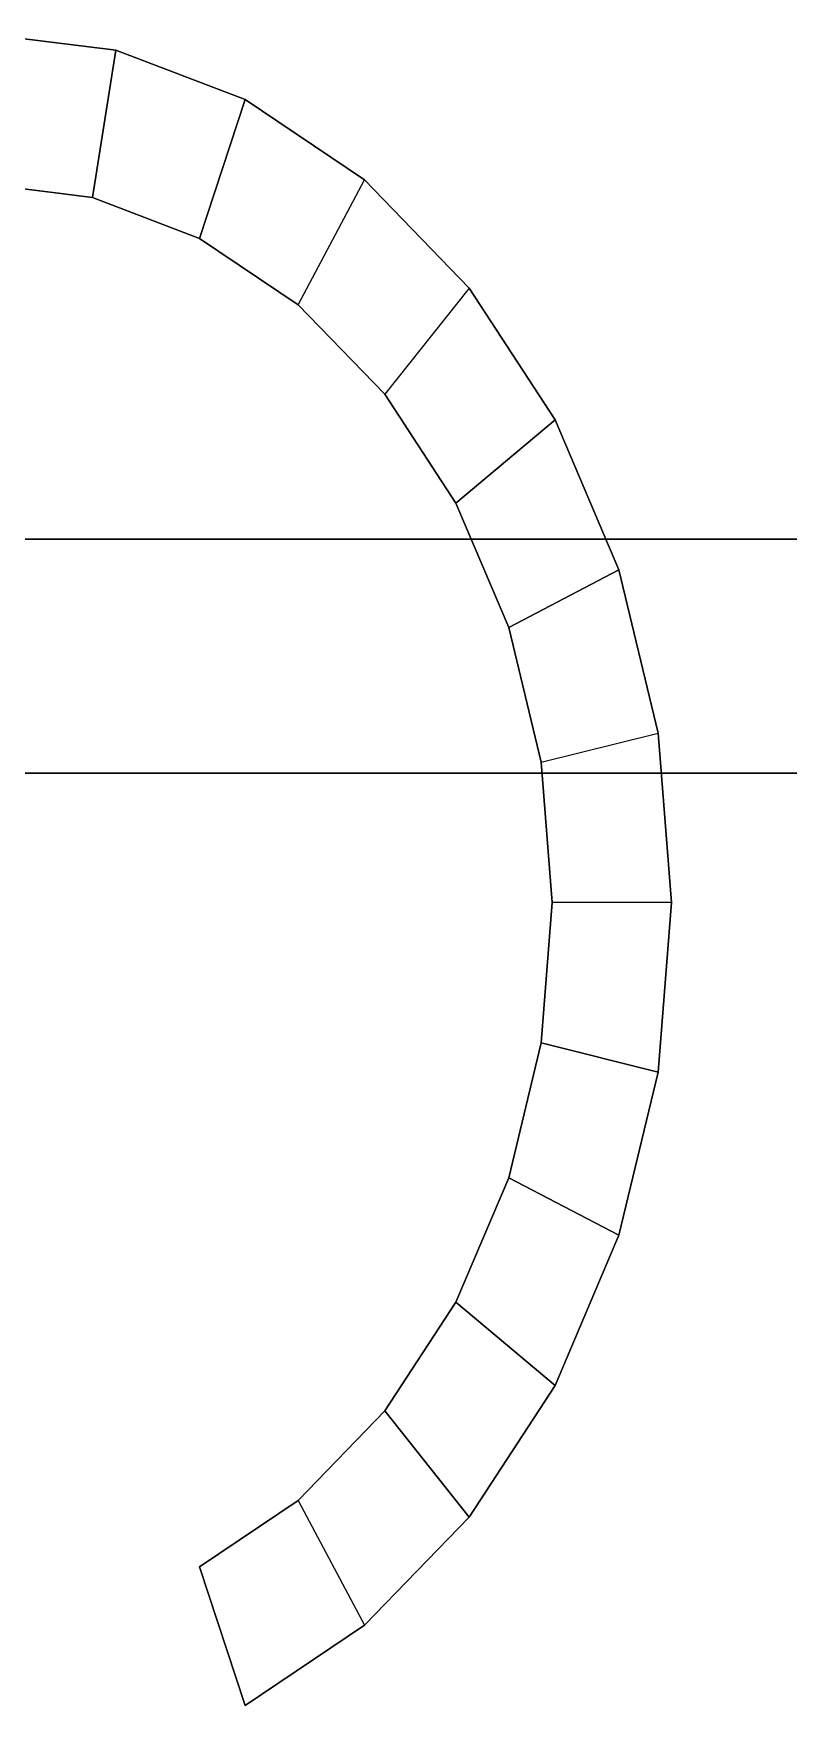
# Model space of a CAD drawing. Header units: metres. Extents: x -25 to 25, y -4.5 to 2.7.
# Drawn here: x 0.62 to 3.85, y -4.5 to 2.65 of the extents above; entities that cross this region are included whole.
import ezdxf

# ---------------------------------------------------------------- set-up
doc = ezdxf.new("R2010")
doc.units = ezdxf.units.M

msp = doc.modelspace()

# ---------------------------------------------------------------- linework, layer by layer
at = {"color": 50}
for points in [[(0.972514, 2.57914, 7.73038), (0.39661, 2.65052, 7.73038), (0.396609, 2.0086, 7.73038), (0.872991, 1.94956, 7.73038)], [(0.972514, 2.57914, 7.12886), (0.39661, 2.65052, 7.12886), (0.396609, 2.0086, 7.12886), (0.872991, 1.94956, 7.12886)], [(0.972514, 2.57914, 7.73038), (0.39661, 2.65052, 7.73038), (0.39661, 2.65052, 7.12886), (0.972514, 2.57914, 7.12886)], [(1.52628, 2.36776, 7.73038), (0.972514, 2.57914, 7.73038), (0.872991, 1.94956, 7.73038), (1.33106, 1.7747, 7.73038)], [(1.52628, 2.36776, 7.12886), (0.972514, 2.57914, 7.12886), (0.872991, 1.94956, 7.12886), (1.33106, 1.7747, 7.12886)], [(1.52628, 2.36776, 7.73038), (0.972514, 2.57914, 7.73038), (0.972514, 2.57914, 7.12886), (1.52628, 2.36776, 7.12886)], [(2.03664, 2.02449, 7.73038), (1.52628, 2.36776, 7.73038), (1.33106, 1.7747, 7.73038), (1.75323, 1.49075, 7.73038)], [(2.03664, 2.02449, 7.12886), (1.52628, 2.36776, 7.12886), (1.33106, 1.7747, 7.12886), (1.75323, 1.49075, 7.12886)], [(2.03664, 2.02449, 7.73038), (1.52628, 2.36776, 7.73038), (1.52628, 2.36776, 7.12886), (2.03664, 2.02449, 7.12886)], [(0.872991, 1.94956, 7.73038), (0.396609, 2.0086, 7.73038), (0.396609, 2.0086, 7.12886), (0.872991, 1.94956, 7.12886)], [(2.03664, 2.02449, 7.73038), (2.48397, 1.56254, 7.73038), (2.12325, 1.10863, 7.73038), (1.75323, 1.49075, 7.73038)], [(2.03664, 2.02449, 7.12886), (2.48397, 1.56254, 7.12886), (2.12325, 1.10863, 7.12886), (1.75323, 1.49075, 7.12886)], [(2.03664, 2.02449, 7.73038), (2.48397, 1.56254, 7.73038), (2.48397, 1.56254, 7.12886), (2.03664, 2.02449, 7.12886)], [(1.33106, 1.7747, 7.73038), (0.872991, 1.94956, 7.73038), (0.872991, 1.94956, 7.12886), (1.33106, 1.7747, 7.12886)], [(1.75323, 1.49075, 7.73038), (1.33106, 1.7747, 7.73038), (1.33106, 1.7747, 7.12886), (1.75323, 1.49075, 7.12886)], [(2.85109, 0.999639, 7.73038), (2.48397, 1.56254, 7.73038), (2.12325, 1.10863, 7.73038), (2.42693, 0.643006, 7.73038)], [(2.85109, 0.999639, 7.12886), (2.48397, 1.56254, 7.12886), (2.12325, 1.10863, 7.12886), (2.42693, 0.643006, 7.12886)], [(2.85109, 0.999639, 7.73038), (2.48397, 1.56254, 7.73038), (2.48397, 1.56254, 7.12886), (2.85109, 0.999639, 7.12886)], [(1.75323, 1.49075, 7.73038), (2.12325, 1.10863, 7.73038), (2.12325, 1.10863, 7.12886), (1.75323, 1.49075, 7.12886)], [(2.42693, 0.643006, 7.73038), (2.12325, 1.10863, 7.73038), (2.12325, 1.10863, 7.12886), (2.42693, 0.643006, 7.12886)], [(3.12388, 0.357433, 7.73038), (2.85109, 0.999639, 7.73038), (2.42693, 0.643006, 7.73038), (2.65258, 0.11178, 7.73038)], [(3.12388, 0.357433, 7.12886), (2.85109, 0.999639, 7.12886), (2.42693, 0.643006, 7.12886), (2.65258, 0.11178, 7.12886)], [(3.12388, 0.357433, 7.73038), (2.85109, 0.999639, 7.73038), (2.85109, 0.999639, 7.12886), (3.12388, 0.357433, 7.12886)], [(2.65258, 0.11178, 7.73038), (2.42693, 0.643006, 7.73038), (2.42693, 0.643006, 7.12886), (2.65258, 0.11178, 7.12886)], [(3.29187, -0.339401, 7.73038), (3.12388, 0.357433, 7.73038), (2.65258, 0.11178, 7.73038), (2.79154, -0.464634, 7.73038)], [(3.29187, -0.339401, 7.12886), (3.12388, 0.357433, 7.12886), (2.65258, 0.11178, 7.12886), (2.79154, -0.464634, 7.12886)], [(3.29187, -0.339401, 7.73038), (3.12388, 0.357433, 7.73038), (3.12388, 0.357433, 7.12886), (3.29187, -0.339401, 7.12886)], [(2.79154, -0.464634, 7.73038), (2.65258, 0.11178, 7.73038), (2.65258, 0.11178, 7.12886), (2.79154, -0.464634, 7.12886)], [(3.29187, -0.339401, 7.73038), (3.34859, -1.06408, 7.73038), (2.83845, -1.06408, 7.73038), (2.79154, -0.464634, 7.73038)], [(3.29187, -0.339401, 7.12886), (3.34859, -1.06408, 7.12886), (2.83845, -1.06408, 7.12886), (2.79154, -0.464634, 7.12886)], [(3.29187, -0.339401, 7.73038), (3.34859, -1.06408, 7.73038), (3.34859, -1.06408, 7.12886), (3.29187, -0.339401, 7.12886)], [(2.79154, -0.464634, 7.73038), (2.83845, -1.06408, 7.73038), (2.83845, -1.06408, 7.12886), (2.79154, -0.464634, 7.12886)], [(3.29187, -1.78877, 7.73038), (3.34859, -1.06408, 7.73038), (2.83845, -1.06408, 7.73038), (2.79154, -1.66353, 7.73038)], [(2.79154, -1.66353, 7.73038), (2.83845, -1.06408, 7.73038), (2.83845, -1.06408, 7.12886), (2.79154, -1.66353, 7.12886)], [(3.29187, -1.78877, 7.12886), (3.34859, -1.06408, 7.12886), (2.83845, -1.06408, 7.12886), (2.79154, -1.66353, 7.12886)], [(3.29187, -1.78877, 7.73038), (3.34859, -1.06408, 7.73038), (3.34859, -1.06408, 7.12886), (3.29187, -1.78877, 7.12886)], [(3.12388, -2.4856, 7.73038), (3.29187, -1.78877, 7.73038), (2.79154, -1.66353, 7.73038), (2.65258, -2.23995, 7.73038)], [(2.65258, -2.23995, 7.73038), (2.79154, -1.66353, 7.73038), (2.79154, -1.66353, 7.12886), (2.65258, -2.23995, 7.12886)], [(3.12388, -2.4856, 7.12886), (3.29187, -1.78877, 7.12886), (2.79154, -1.66353, 7.12886), (2.65258, -2.23995, 7.12886)], [(3.12388, -2.4856, 7.73038), (3.29187, -1.78877, 7.73038), (3.29187, -1.78877, 7.12886), (3.12388, -2.4856, 7.12886)], [(2.85109, -3.12781, 7.73038), (3.12388, -2.4856, 7.73038), (2.65258, -2.23995, 7.73038), (2.42693, -2.77117, 7.73038)], [(2.42693, -2.77117, 7.73038), (2.65258, -2.23995, 7.73038), (2.65258, -2.23995, 7.12886), (2.42693, -2.77117, 7.12886)], [(2.85109, -3.12781, 7.12886), (3.12388, -2.4856, 7.12886), (2.65258, -2.23995, 7.12886), (2.42693, -2.77117, 7.12886)], [(2.85109, -3.12781, 7.73038), (3.12388, -2.4856, 7.73038), (3.12388, -2.4856, 7.12886), (2.85109, -3.12781, 7.12886)], [(2.48397, -3.69071, 7.73038), (2.85109, -3.12781, 7.73038), (2.42693, -2.77117, 7.73038), (2.12325, -3.2368, 7.73038)], [(2.12325, -3.2368, 7.73038), (2.42693, -2.77117, 7.73038), (2.42693, -2.77117, 7.12886), (2.12325, -3.2368, 7.12886)], [(2.48397, -3.69071, 7.12886), (2.85109, -3.12781, 7.12886), (2.42693, -2.77117, 7.12886), (2.12325, -3.2368, 7.12886)], [(2.48397, -3.69071, 7.73038), (2.85109, -3.12781, 7.73038), (2.85109, -3.12781, 7.12886), (2.48397, -3.69071, 7.12886)], [(2.03664, -4.15267, 7.73038), (2.48397, -3.69071, 7.73038), (2.12325, -3.2368, 7.73038), (1.75322, -3.61893, 7.73038)], [(1.75322, -3.61893, 7.73038), (2.12325, -3.2368, 7.73038), (2.12325, -3.2368, 7.12886), (1.75322, -3.61893, 7.12886)], [(2.03664, -4.15267, 7.12886), (2.48397, -3.69071, 7.12886), (2.12325, -3.2368, 7.12886), (1.75322, -3.61893, 7.12886)], [(2.03664, -4.15267, 7.73038), (1.52628, -4.49593, 7.73038), (1.33106, -3.90287, 7.73038), (1.75322, -3.61893, 7.73038)], [(1.75322, -3.61893, 7.73038), (1.33106, -3.90287, 7.73038), (1.33106, -3.90287, 7.12886), (1.75322, -3.61893, 7.12886)], [(2.03664, -4.15267, 7.12886), (1.52628, -4.49593, 7.12886), (1.33106, -3.90287, 7.12886), (1.75322, -3.61893, 7.12886)], [(2.03664, -4.15267, 7.73038), (2.48397, -3.69071, 7.73038), (2.48397, -3.69071, 7.12886), (2.03664, -4.15267, 7.12886)], [(1.33106, -3.90287, 7.73038), (1.52628, -4.49593, 7.73038), (1.52628, -4.49593, 7.12886), (1.33106, -3.90287, 7.12886)], [(2.03664, -4.15267, 7.73038), (1.52628, -4.49593, 7.73038), (1.52628, -4.49593, 7.12886), (2.03664, -4.15267, 7.12886)]]:
    msp.add_3dface(points, dxfattribs=at)
at = {"color": 90}
for points in [[(0.972514, 2.57914, 7.73038), (0.39661, 2.65052, 7.73038), (0.396609, 2.0086, 7.73038), (0.872991, 1.94956, 7.73038)], [(0.972514, 2.57914, 7.12886), (0.39661, 2.65052, 7.12886), (0.396609, 2.0086, 7.12886), (0.872991, 1.94956, 7.12886)], [(0.972514, 2.57914, 7.73038), (0.39661, 2.65052, 7.73038), (0.39661, 2.65052, 7.12886), (0.972514, 2.57914, 7.12886)], [(1.52628, 2.36776, 7.73038), (0.972514, 2.57914, 7.73038), (0.872991, 1.94956, 7.73038), (1.33106, 1.7747, 7.73038)], [(1.52628, 2.36776, 7.12886), (0.972514, 2.57914, 7.12886), (0.872991, 1.94956, 7.12886), (1.33106, 1.7747, 7.12886)], [(1.52628, 2.36776, 7.73038), (0.972514, 2.57914, 7.73038), (0.972514, 2.57914, 7.12886), (1.52628, 2.36776, 7.12886)], [(2.03664, 2.02449, 7.73038), (1.52628, 2.36776, 7.73038), (1.33106, 1.7747, 7.73038), (1.75323, 1.49075, 7.73038)], [(2.03664, 2.02449, 7.12886), (1.52628, 2.36776, 7.12886), (1.33106, 1.7747, 7.12886), (1.75323, 1.49075, 7.12886)], [(2.03664, 2.02449, 7.73038), (1.52628, 2.36776, 7.73038), (1.52628, 2.36776, 7.12886), (2.03664, 2.02449, 7.12886)], [(0.872991, 1.94956, 7.73038), (0.396609, 2.0086, 7.73038), (0.396609, 2.0086, 7.12886), (0.872991, 1.94956, 7.12886)], [(2.03664, 2.02449, 7.73038), (2.48397, 1.56254, 7.73038), (2.12325, 1.10863, 7.73038), (1.75323, 1.49075, 7.73038)], [(2.03664, 2.02449, 7.12886), (2.48397, 1.56254, 7.12886), (2.12325, 1.10863, 7.12886), (1.75323, 1.49075, 7.12886)], [(2.03664, 2.02449, 7.73038), (2.48397, 1.56254, 7.73038), (2.48397, 1.56254, 7.12886), (2.03664, 2.02449, 7.12886)], [(1.33106, 1.7747, 7.73038), (0.872991, 1.94956, 7.73038), (0.872991, 1.94956, 7.12886), (1.33106, 1.7747, 7.12886)], [(1.75323, 1.49075, 7.73038), (1.33106, 1.7747, 7.73038), (1.33106, 1.7747, 7.12886), (1.75323, 1.49075, 7.12886)], [(2.85109, 0.999639, 7.73038), (2.48397, 1.56254, 7.73038), (2.12325, 1.10863, 7.73038), (2.42693, 0.643006, 7.73038)], [(2.85109, 0.999639, 7.12886), (2.48397, 1.56254, 7.12886), (2.12325, 1.10863, 7.12886), (2.42693, 0.643006, 7.12886)], [(2.85109, 0.999639, 7.73038), (2.48397, 1.56254, 7.73038), (2.48397, 1.56254, 7.12886), (2.85109, 0.999639, 7.12886)], [(1.75323, 1.49075, 7.73038), (2.12325, 1.10863, 7.73038), (2.12325, 1.10863, 7.12886), (1.75323, 1.49075, 7.12886)], [(2.42693, 0.643006, 7.73038), (2.12325, 1.10863, 7.73038), (2.12325, 1.10863, 7.12886), (2.42693, 0.643006, 7.12886)], [(3.12388, 0.357433, 7.73038), (2.85109, 0.999639, 7.73038), (2.42693, 0.643006, 7.73038), (2.65258, 0.11178, 7.73038)], [(3.12388, 0.357433, 7.12886), (2.85109, 0.999639, 7.12886), (2.42693, 0.643006, 7.12886), (2.65258, 0.11178, 7.12886)], [(3.12388, 0.357433, 7.73038), (2.85109, 0.999639, 7.73038), (2.85109, 0.999639, 7.12886), (3.12388, 0.357433, 7.12886)], [(2.65258, 0.11178, 7.73038), (2.42693, 0.643006, 7.73038), (2.42693, 0.643006, 7.12886), (2.65258, 0.11178, 7.12886)], [(3.29187, -0.339401, 7.73038), (3.12388, 0.357433, 7.73038), (2.65258, 0.11178, 7.73038), (2.79154, -0.464634, 7.73038)], [(3.29187, -0.339401, 7.12886), (3.12388, 0.357433, 7.12886), (2.65258, 0.11178, 7.12886), (2.79154, -0.464634, 7.12886)], [(3.29187, -0.339401, 7.73038), (3.12388, 0.357433, 7.73038), (3.12388, 0.357433, 7.12886), (3.29187, -0.339401, 7.12886)], [(2.79154, -0.464634, 7.73038), (2.65258, 0.11178, 7.73038), (2.65258, 0.11178, 7.12886), (2.79154, -0.464634, 7.12886)], [(3.29187, -0.339401, 7.73038), (3.34859, -1.06408, 7.73038), (2.83845, -1.06408, 7.73038), (2.79154, -0.464634, 7.73038)], [(3.29187, -0.339401, 7.12886), (3.34859, -1.06408, 7.12886), (2.83845, -1.06408, 7.12886), (2.79154, -0.464634, 7.12886)], [(3.29187, -0.339401, 7.73038), (3.34859, -1.06408, 7.73038), (3.34859, -1.06408, 7.12886), (3.29187, -0.339401, 7.12886)], [(2.79154, -0.464634, 7.73038), (2.83845, -1.06408, 7.73038), (2.83845, -1.06408, 7.12886), (2.79154, -0.464634, 7.12886)], [(3.29187, -1.78877, 7.73038), (3.34859, -1.06408, 7.73038), (2.83845, -1.06408, 7.73038), (2.79154, -1.66353, 7.73038)], [(2.79154, -1.66353, 7.73038), (2.83845, -1.06408, 7.73038), (2.83845, -1.06408, 7.12886), (2.79154, -1.66353, 7.12886)], [(3.29187, -1.78877, 7.12886), (3.34859, -1.06408, 7.12886), (2.83845, -1.06408, 7.12886), (2.79154, -1.66353, 7.12886)], [(3.29187, -1.78877, 7.73038), (3.34859, -1.06408, 7.73038), (3.34859, -1.06408, 7.12886), (3.29187, -1.78877, 7.12886)], [(3.12388, -2.4856, 7.73038), (3.29187, -1.78877, 7.73038), (2.79154, -1.66353, 7.73038), (2.65258, -2.23995, 7.73038)], [(2.65258, -2.23995, 7.73038), (2.79154, -1.66353, 7.73038), (2.79154, -1.66353, 7.12886), (2.65258, -2.23995, 7.12886)], [(3.12388, -2.4856, 7.12886), (3.29187, -1.78877, 7.12886), (2.79154, -1.66353, 7.12886), (2.65258, -2.23995, 7.12886)], [(3.12388, -2.4856, 7.73038), (3.29187, -1.78877, 7.73038), (3.29187, -1.78877, 7.12886), (3.12388, -2.4856, 7.12886)], [(2.85109, -3.12781, 7.73038), (3.12388, -2.4856, 7.73038), (2.65258, -2.23995, 7.73038), (2.42693, -2.77117, 7.73038)], [(2.42693, -2.77117, 7.73038), (2.65258, -2.23995, 7.73038), (2.65258, -2.23995, 7.12886), (2.42693, -2.77117, 7.12886)], [(2.85109, -3.12781, 7.12886), (3.12388, -2.4856, 7.12886), (2.65258, -2.23995, 7.12886), (2.42693, -2.77117, 7.12886)], [(2.85109, -3.12781, 7.73038), (3.12388, -2.4856, 7.73038), (3.12388, -2.4856, 7.12886), (2.85109, -3.12781, 7.12886)], [(2.48397, -3.69071, 7.73038), (2.85109, -3.12781, 7.73038), (2.42693, -2.77117, 7.73038), (2.12325, -3.2368, 7.73038)], [(2.12325, -3.2368, 7.73038), (2.42693, -2.77117, 7.73038), (2.42693, -2.77117, 7.12886), (2.12325, -3.2368, 7.12886)], [(2.48397, -3.69071, 7.12886), (2.85109, -3.12781, 7.12886), (2.42693, -2.77117, 7.12886), (2.12325, -3.2368, 7.12886)], [(2.48397, -3.69071, 7.73038), (2.85109, -3.12781, 7.73038), (2.85109, -3.12781, 7.12886), (2.48397, -3.69071, 7.12886)], [(2.03664, -4.15267, 7.73038), (2.48397, -3.69071, 7.73038), (2.12325, -3.2368, 7.73038), (1.75322, -3.61893, 7.73038)], [(1.75322, -3.61893, 7.73038), (2.12325, -3.2368, 7.73038), (2.12325, -3.2368, 7.12886), (1.75322, -3.61893, 7.12886)], [(2.03664, -4.15267, 7.12886), (2.48397, -3.69071, 7.12886), (2.12325, -3.2368, 7.12886), (1.75322, -3.61893, 7.12886)], [(2.03664, -4.15267, 7.73038), (1.52628, -4.49593, 7.73038), (1.33106, -3.90287, 7.73038), (1.75322, -3.61893, 7.73038)], [(1.75322, -3.61893, 7.73038), (1.33106, -3.90287, 7.73038), (1.33106, -3.90287, 7.12886), (1.75322, -3.61893, 7.12886)], [(2.03664, -4.15267, 7.12886), (1.52628, -4.49593, 7.12886), (1.33106, -3.90287, 7.12886), (1.75322, -3.61893, 7.12886)], [(2.03664, -4.15267, 7.73038), (2.48397, -3.69071, 7.73038), (2.48397, -3.69071, 7.12886), (2.03664, -4.15267, 7.12886)], [(1.33106, -3.90287, 7.73038), (1.52628, -4.49593, 7.73038), (1.52628, -4.49593, 7.12886), (1.33106, -3.90287, 7.12886)], [(2.03664, -4.15267, 7.73038), (1.52628, -4.49593, 7.73038), (1.52628, -4.49593, 7.12886), (2.03664, -4.15267, 7.12886)]]:
    msp.add_3dface(points, dxfattribs=at)
at = {"color": 170}
for points in [[(0.972514, 2.57914, 7.73038), (0.39661, 2.65052, 7.73038), (0.396609, 2.0086, 7.73038), (0.872991, 1.94956, 7.73038)], [(0.972514, 2.57914, 7.12886), (0.39661, 2.65052, 7.12886), (0.396609, 2.0086, 7.12886), (0.872991, 1.94956, 7.12886)], [(0.972514, 2.57914, 7.73038), (0.39661, 2.65052, 7.73038), (0.39661, 2.65052, 7.12886), (0.972514, 2.57914, 7.12886)], [(1.52628, 2.36776, 7.73038), (0.972514, 2.57914, 7.73038), (0.872991, 1.94956, 7.73038), (1.33106, 1.7747, 7.73038)], [(1.52628, 2.36776, 7.12886), (0.972514, 2.57914, 7.12886), (0.872991, 1.94956, 7.12886), (1.33106, 1.7747, 7.12886)], [(1.52628, 2.36776, 7.73038), (0.972514, 2.57914, 7.73038), (0.972514, 2.57914, 7.12886), (1.52628, 2.36776, 7.12886)], [(2.03664, 2.02449, 7.73038), (1.52628, 2.36776, 7.73038), (1.33106, 1.7747, 7.73038), (1.75323, 1.49075, 7.73038)], [(2.03664, 2.02449, 7.12886), (1.52628, 2.36776, 7.12886), (1.33106, 1.7747, 7.12886), (1.75323, 1.49075, 7.12886)], [(2.03664, 2.02449, 7.73038), (1.52628, 2.36776, 7.73038), (1.52628, 2.36776, 7.12886), (2.03664, 2.02449, 7.12886)], [(0.872991, 1.94956, 7.73038), (0.396609, 2.0086, 7.73038), (0.396609, 2.0086, 7.12886), (0.872991, 1.94956, 7.12886)], [(2.03664, 2.02449, 7.73038), (2.48397, 1.56254, 7.73038), (2.12325, 1.10863, 7.73038), (1.75323, 1.49075, 7.73038)], [(2.03664, 2.02449, 7.12886), (2.48397, 1.56254, 7.12886), (2.12325, 1.10863, 7.12886), (1.75323, 1.49075, 7.12886)], [(2.03664, 2.02449, 7.73038), (2.48397, 1.56254, 7.73038), (2.48397, 1.56254, 7.12886), (2.03664, 2.02449, 7.12886)], [(1.33106, 1.7747, 7.73038), (0.872991, 1.94956, 7.73038), (0.872991, 1.94956, 7.12886), (1.33106, 1.7747, 7.12886)], [(1.75323, 1.49075, 7.73038), (1.33106, 1.7747, 7.73038), (1.33106, 1.7747, 7.12886), (1.75323, 1.49075, 7.12886)], [(2.85109, 0.999639, 7.73038), (2.48397, 1.56254, 7.73038), (2.12325, 1.10863, 7.73038), (2.42693, 0.643006, 7.73038)], [(2.85109, 0.999639, 7.12886), (2.48397, 1.56254, 7.12886), (2.12325, 1.10863, 7.12886), (2.42693, 0.643006, 7.12886)], [(2.85109, 0.999639, 7.73038), (2.48397, 1.56254, 7.73038), (2.48397, 1.56254, 7.12886), (2.85109, 0.999639, 7.12886)], [(1.75323, 1.49075, 7.73038), (2.12325, 1.10863, 7.73038), (2.12325, 1.10863, 7.12886), (1.75323, 1.49075, 7.12886)], [(2.42693, 0.643006, 7.73038), (2.12325, 1.10863, 7.73038), (2.12325, 1.10863, 7.12886), (2.42693, 0.643006, 7.12886)], [(3.12388, 0.357433, 7.73038), (2.85109, 0.999639, 7.73038), (2.42693, 0.643006, 7.73038), (2.65258, 0.11178, 7.73038)], [(3.12388, 0.357433, 7.12886), (2.85109, 0.999639, 7.12886), (2.42693, 0.643006, 7.12886), (2.65258, 0.11178, 7.12886)], [(3.12388, 0.357433, 7.73038), (2.85109, 0.999639, 7.73038), (2.85109, 0.999639, 7.12886), (3.12388, 0.357433, 7.12886)], [(2.65258, 0.11178, 7.73038), (2.42693, 0.643006, 7.73038), (2.42693, 0.643006, 7.12886), (2.65258, 0.11178, 7.12886)], [(3.29187, -0.339401, 7.73038), (3.12388, 0.357433, 7.73038), (2.65258, 0.11178, 7.73038), (2.79154, -0.464634, 7.73038)], [(3.29187, -0.339401, 7.12886), (3.12388, 0.357433, 7.12886), (2.65258, 0.11178, 7.12886), (2.79154, -0.464634, 7.12886)], [(3.29187, -0.339401, 7.73038), (3.12388, 0.357433, 7.73038), (3.12388, 0.357433, 7.12886), (3.29187, -0.339401, 7.12886)], [(2.79154, -0.464634, 7.73038), (2.65258, 0.11178, 7.73038), (2.65258, 0.11178, 7.12886), (2.79154, -0.464634, 7.12886)], [(3.29187, -0.339401, 7.73038), (3.34859, -1.06408, 7.73038), (2.83845, -1.06408, 7.73038), (2.79154, -0.464634, 7.73038)], [(3.29187, -0.339401, 7.12886), (3.34859, -1.06408, 7.12886), (2.83845, -1.06408, 7.12886), (2.79154, -0.464634, 7.12886)], [(3.29187, -0.339401, 7.73038), (3.34859, -1.06408, 7.73038), (3.34859, -1.06408, 7.12886), (3.29187, -0.339401, 7.12886)], [(2.79154, -0.464634, 7.73038), (2.83845, -1.06408, 7.73038), (2.83845, -1.06408, 7.12886), (2.79154, -0.464634, 7.12886)], [(3.29187, -1.78877, 7.73038), (3.34859, -1.06408, 7.73038), (2.83845, -1.06408, 7.73038), (2.79154, -1.66353, 7.73038)], [(2.79154, -1.66353, 7.73038), (2.83845, -1.06408, 7.73038), (2.83845, -1.06408, 7.12886), (2.79154, -1.66353, 7.12886)], [(3.29187, -1.78877, 7.12886), (3.34859, -1.06408, 7.12886), (2.83845, -1.06408, 7.12886), (2.79154, -1.66353, 7.12886)], [(3.29187, -1.78877, 7.73038), (3.34859, -1.06408, 7.73038), (3.34859, -1.06408, 7.12886), (3.29187, -1.78877, 7.12886)], [(3.12388, -2.4856, 7.73038), (3.29187, -1.78877, 7.73038), (2.79154, -1.66353, 7.73038), (2.65258, -2.23995, 7.73038)], [(2.65258, -2.23995, 7.73038), (2.79154, -1.66353, 7.73038), (2.79154, -1.66353, 7.12886), (2.65258, -2.23995, 7.12886)], [(3.12388, -2.4856, 7.12886), (3.29187, -1.78877, 7.12886), (2.79154, -1.66353, 7.12886), (2.65258, -2.23995, 7.12886)], [(3.12388, -2.4856, 7.73038), (3.29187, -1.78877, 7.73038), (3.29187, -1.78877, 7.12886), (3.12388, -2.4856, 7.12886)], [(2.85109, -3.12781, 7.73038), (3.12388, -2.4856, 7.73038), (2.65258, -2.23995, 7.73038), (2.42693, -2.77117, 7.73038)], [(2.42693, -2.77117, 7.73038), (2.65258, -2.23995, 7.73038), (2.65258, -2.23995, 7.12886), (2.42693, -2.77117, 7.12886)], [(2.85109, -3.12781, 7.12886), (3.12388, -2.4856, 7.12886), (2.65258, -2.23995, 7.12886), (2.42693, -2.77117, 7.12886)], [(2.85109, -3.12781, 7.73038), (3.12388, -2.4856, 7.73038), (3.12388, -2.4856, 7.12886), (2.85109, -3.12781, 7.12886)], [(2.48397, -3.69071, 7.73038), (2.85109, -3.12781, 7.73038), (2.42693, -2.77117, 7.73038), (2.12325, -3.2368, 7.73038)], [(2.12325, -3.2368, 7.73038), (2.42693, -2.77117, 7.73038), (2.42693, -2.77117, 7.12886), (2.12325, -3.2368, 7.12886)], [(2.48397, -3.69071, 7.12886), (2.85109, -3.12781, 7.12886), (2.42693, -2.77117, 7.12886), (2.12325, -3.2368, 7.12886)], [(2.48397, -3.69071, 7.73038), (2.85109, -3.12781, 7.73038), (2.85109, -3.12781, 7.12886), (2.48397, -3.69071, 7.12886)], [(2.03664, -4.15267, 7.73038), (2.48397, -3.69071, 7.73038), (2.12325, -3.2368, 7.73038), (1.75322, -3.61893, 7.73038)], [(1.75322, -3.61893, 7.73038), (2.12325, -3.2368, 7.73038), (2.12325, -3.2368, 7.12886), (1.75322, -3.61893, 7.12886)], [(2.03664, -4.15267, 7.12886), (2.48397, -3.69071, 7.12886), (2.12325, -3.2368, 7.12886), (1.75322, -3.61893, 7.12886)], [(2.03664, -4.15267, 7.73038), (1.52628, -4.49593, 7.73038), (1.33106, -3.90287, 7.73038), (1.75322, -3.61893, 7.73038)], [(1.75322, -3.61893, 7.73038), (1.33106, -3.90287, 7.73038), (1.33106, -3.90287, 7.12886), (1.75322, -3.61893, 7.12886)], [(2.03664, -4.15267, 7.12886), (1.52628, -4.49593, 7.12886), (1.33106, -3.90287, 7.12886), (1.75322, -3.61893, 7.12886)], [(2.03664, -4.15267, 7.73038), (2.48397, -3.69071, 7.73038), (2.48397, -3.69071, 7.12886), (2.03664, -4.15267, 7.12886)], [(1.33106, -3.90287, 7.73038), (1.52628, -4.49593, 7.73038), (1.52628, -4.49593, 7.12886), (1.33106, -3.90287, 7.12886)], [(2.03664, -4.15267, 7.73038), (1.52628, -4.49593, 7.73038), (1.52628, -4.49593, 7.12886), (2.03664, -4.15267, 7.12886)]]:
    msp.add_3dface(points, dxfattribs=at)
at = {"color": 250}
for points in [[(25.033, 0.48886, -8.20492), (25.033, -0.510457, -8.20492), (-25.0159, -0.510456, -8.20492), (-25.0158, 0.488861, -8.20492)], [(25.033, 0.48886, -4.20855), (25.033, -0.510457, -4.20855), (-25.0159, -0.510456, -4.20855), (-25.0158, 0.488861, -4.20855)], [(25.033, 0.48886, 7.82296), (25.033, -0.510457, 7.82296), (-25.0159, -0.510456, 7.82296), (-25.0158, 0.488861, 7.82296)], [(25.033, 0.48886, 3.81198), (25.033, -0.510457, 3.81198), (-25.0159, -0.510456, 3.81198), (-25.0158, 0.488861, 3.81198)], [(25.033, 0.48886, -0.194883), (25.033, -0.510457, -0.194883), (-25.0159, -0.510456, -0.194883), (-25.0158, 0.488861, -0.194883)], [(25.033, 0.48886, -7.81621), (-25.0158, 0.48886, -7.81621), (-25.0159, -0.510456, -7.81621), (25.033, -0.510457, -7.81621)], [(25.033, 0.48886, -3.81984), (-25.0158, 0.48886, -3.81984), (-25.0159, -0.510456, -3.81984), (25.033, -0.510457, -3.81984)], [(25.033, 0.48886, 8.21167), (-25.0158, 0.48886, 8.21167), (-25.0159, -0.510456, 8.21167), (25.033, -0.510457, 8.21167)], [(25.033, 0.48886, 4.20069), (-25.0158, 0.48886, 4.20069), (-25.0159, -0.510456, 4.20069), (25.033, -0.510457, 4.20069)], [(25.033, 0.48886, 0.193826), (-25.0158, 0.48886, 0.193826), (-25.0159, -0.510456, 0.193826), (25.033, -0.510457, 0.193826)], [(25.033, 0.48886, -7.81621), (25.033, 0.48886, -8.20492), (-25.0158, 0.488861, -8.20492), (-25.0158, 0.48886, -7.81621)], [(25.033, 0.48886, -3.81984), (25.033, 0.48886, -4.20855), (-25.0158, 0.488861, -4.20855), (-25.0158, 0.48886, -3.81984)], [(25.033, 0.48886, 8.21167), (25.033, 0.48886, 7.82296), (-25.0158, 0.488861, 7.82296), (-25.0158, 0.48886, 8.21167)], [(25.033, 0.48886, 4.20069), (25.033, 0.48886, 3.81198), (-25.0158, 0.488861, 3.81198), (-25.0158, 0.48886, 4.20069)], [(25.033, 0.48886, 0.193826), (25.033, 0.48886, -0.194883), (-25.0158, 0.488861, -0.194883), (-25.0158, 0.48886, 0.193826)], [(25.033, -0.510457, -8.20492), (25.033, -0.510457, -7.81621), (-25.0159, -0.510456, -7.81621), (-25.0159, -0.510456, -8.20492)], [(25.033, -0.510457, -4.20855), (25.033, -0.510457, -3.81984), (-25.0159, -0.510456, -3.81984), (-25.0159, -0.510456, -4.20855)], [(25.033, -0.510457, 7.82296), (25.033, -0.510457, 8.21167), (-25.0159, -0.510456, 8.21167), (-25.0159, -0.510456, 7.82296)], [(25.033, -0.510457, 3.81198), (25.033, -0.510457, 4.20069), (-25.0159, -0.510456, 4.20069), (-25.0159, -0.510456, 3.81198)], [(25.033, -0.510457, -0.194883), (25.033, -0.510457, 0.193826), (-25.0159, -0.510456, 0.193826), (-25.0159, -0.510456, -0.194883)]]:
    msp.add_3dface(points, dxfattribs=at)

doc.saveas('drawing.dxf')
